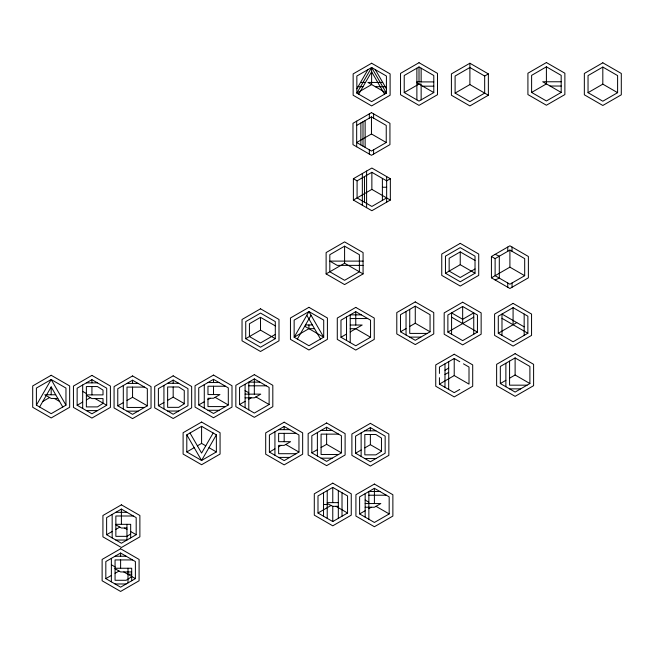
<?xml version="1.0" encoding="UTF-8"?>
<svg xmlns="http://www.w3.org/2000/svg" width="654" height="654" viewBox="0 0 654 654"><rect width="100%" height="100%" fill="white"/><g stroke="black" fill="none" stroke-linecap="round" stroke-linejoin="round"><path stroke-width="0.98" d="M36.395 405.145L51.184 379.541L65.964 388.075L65.964 405.145L51.184 413.68L36.395 405.145L36.395 388.075L51.184 379.541L65.964 405.145M39.6 406.992L51.184 386.931L62.768 406.992M356.847 88.838L367.932 69.635M371.627 67.501L356.847 93.105L371.627 101.64L386.416 93.105L386.416 76.036L371.627 67.501L356.847 76.036L356.847 93.105L371.627 84.57L371.627 67.501L386.416 93.105L367.932 82.437L382.713 82.437M358.694 94.176L371.627 71.768L384.568 94.176M213.171 433.005L201.587 453.075L190.003 433.005M216.368 434.853L201.587 460.465L186.799 451.93L186.799 434.853L201.587 426.318L216.368 434.853L216.368 451.93L201.587 460.465L186.799 434.853M297.349 339.05L311.067 315.285M130.669 533.966L126.95 536.345L115.856 536.345L115.856 515.998L133.351 515.998M131.691 576.73L126.148 580.278L115.063 580.278L115.063 559.93L132.549 559.93M356.675 125.429L371.464 116.894L386.244 125.429L386.244 142.507L371.464 151.041L356.675 142.507L371.464 133.964L386.244 142.507M495.119 258.624L509.899 250.081L524.688 258.624L524.688 275.694L509.899 284.228L495.119 275.694L495.119 258.624L491.424 256.482L509.899 245.814L528.383 256.482L528.383 277.827L509.899 288.496L491.424 277.827L491.424 256.482M419.01 66.961L404.221 75.504L404.221 92.574L419.01 101.108L433.79 92.574L433.79 75.504L419.01 66.961L419.01 81.905M404.221 92.574L419.01 84.039L421.143 84.039L421.143 99.874M469.891 63.234L451.407 73.902L451.407 95.239L469.891 105.907L488.366 95.239L488.366 73.902L469.891 63.234L469.891 84.57L488.366 95.239M455.102 93.105L455.102 76.036L469.891 67.501L484.671 76.036L484.671 93.105L469.891 101.64L455.102 93.105L469.891 84.57M484.671 76.036L488.366 73.902M546.401 66.822L531.612 75.365L531.612 92.435L546.401 100.969L561.181 92.435L561.181 75.365L546.401 66.822L546.401 83.9L531.612 92.435M353.381 178.714L371.864 168.045L390.348 178.714L390.348 200.05L371.864 210.719L353.381 200.05L353.381 178.714L357.084 180.847L357.084 197.917L371.864 206.451L386.653 197.917M357.084 180.847L371.864 172.313L386.653 180.847L390.348 178.714M353.381 200.05L371.864 189.382L390.348 200.05M602.816 67.06L588.036 75.594L588.036 92.672L602.816 101.206L617.605 92.672L617.605 75.594L602.816 67.06L602.816 84.137L617.605 92.672M42.796 401.45L49.581 397.534M588.036 92.672L602.816 84.137M91.928 379.655L77.139 388.198L77.139 405.267L91.928 413.802L106.708 405.267L106.708 388.198L91.928 379.655L91.928 382.86M344.593 246.174L329.812 254.708L329.812 271.778L344.593 280.313L359.381 271.778L359.381 254.708L344.593 246.174L344.593 263.243L363.076 273.912L344.593 284.58L326.117 273.912L326.117 252.575L344.593 241.898L363.076 252.575L363.076 273.912M77.139 405.267L82.682 402.063M86.377 399.929L90.326 397.657M132.558 380.203L117.769 388.738L117.769 405.815L132.558 414.35L147.338 405.815L147.338 388.738L132.558 380.203L132.558 383.408M326.117 273.912L344.593 263.243M275.301 325.88L260.513 317.345L249.427 323.746L249.427 336.548L260.513 342.949L275.301 334.415M117.769 405.815L123.312 402.611M127.007 400.477L132.558 397.272L147.338 405.815M173.179 380.097L158.391 388.631L158.391 405.701L173.179 414.235L187.96 405.701L187.96 388.631L173.179 380.097L173.179 383.293M245.732 338.682L260.513 330.147L275.301 338.682L260.513 347.217L245.732 338.682L245.732 321.613L260.513 313.078L275.301 321.613L275.301 338.682M158.391 405.701L163.933 402.504M167.637 400.371L173.179 397.166L184.264 403.567M213.515 379.336L198.734 387.879L198.734 404.949L213.515 413.483L228.303 404.949L228.303 387.879L213.515 379.336L213.515 382.541M314.517 328.668L308.933 328.668L294.145 337.202L308.933 345.737L323.714 337.202L323.714 320.125L308.933 311.59L294.145 320.125L294.145 337.202L308.933 311.59L323.714 337.202L304.739 326.248M355.768 311.656L340.979 320.19L340.979 337.26L355.768 345.794L370.548 337.26L370.548 320.19L355.768 311.656L355.768 325.03M475.025 260.431L460.236 251.896L449.151 258.297L449.151 271.108L460.236 277.509L475.025 268.966M198.734 404.949L204.277 401.744M207.972 399.61L210.318 398.261M254.332 378.919L239.552 387.454L239.552 404.532L254.332 413.066L269.121 404.532L269.121 387.454L254.332 378.919L254.332 394.141M445.456 273.241L460.236 264.698L475.025 273.241L460.236 281.776L445.456 273.241L445.456 256.164L460.236 247.629L475.025 256.164L475.025 273.241M340.979 337.26L346.53 334.063M350.225 331.93L362.169 325.03L350.225 325.03M239.552 404.532L245.095 401.327M248.79 399.193L251.136 397.836M415.274 306.17L400.493 314.705L400.493 331.782L415.274 340.317L430.062 331.782L430.062 314.705L415.274 306.17L415.274 323.239L430.062 331.782M186.799 451.93L194.197 447.663M197.394 445.815L201.587 443.396L201.587 426.318M491.424 277.827L509.899 267.159L509.899 250.081M400.493 331.782L406.036 328.578M409.731 326.444L415.274 323.239M462.664 306.481L447.876 315.015L447.876 332.093L462.664 340.628L477.445 332.093L477.445 315.015L462.664 306.481L462.664 323.558M121.399 509.098L106.618 517.641L106.618 534.71L121.399 543.245L136.187 534.71L136.187 517.641L121.399 509.098L121.399 524.328M284.179 426.457L269.391 435L269.391 452.069L284.179 460.604L298.96 452.069L298.96 435L284.179 426.457L284.179 429.662M447.876 332.093L473.749 317.157M106.618 534.71L112.161 531.506M115.856 529.372L119.805 527.099M513.079 307.65L498.291 316.193L498.291 333.262L513.079 341.797L527.86 333.262L527.86 316.193L513.079 307.65L513.079 324.727M269.391 452.069L274.933 448.865M278.637 446.731L280.975 445.382M326.624 427.234L311.835 435.768L311.835 452.846L326.624 461.381L341.404 452.846L341.404 435.768L326.624 427.234L326.624 430.438M459.77 361.711L454.219 358.506L439.439 367.041L439.439 373.442M498.291 333.262L516.774 322.594M120.606 553.031L105.825 561.565L105.825 578.635L120.606 587.178L135.394 578.635L135.394 561.565L120.606 553.031L120.606 556.235M444.982 370.246L448.677 368.112M444.982 374.513L448.677 372.379M311.835 452.846L317.386 449.641M321.081 447.508L326.624 444.311L341.404 452.846M439.439 377.71L439.439 384.111L454.219 375.576L469.008 384.111L469.008 367.041L463.465 363.845M105.825 578.635L111.368 575.438M115.063 573.305L119.003 571.024M370.377 427.61L355.588 436.144L355.588 453.222L370.377 461.757L385.157 453.222L385.157 436.144L370.377 427.61L370.377 430.814M459.77 389.449L454.219 392.653L439.439 384.111M515.115 357.926L500.326 366.461L500.326 383.538L515.115 392.073L529.895 383.538L529.895 366.461L515.115 357.926L515.115 374.995L529.895 383.538M355.588 453.222L361.131 450.017M364.826 447.884L370.377 444.679L381.462 451.088M500.326 383.538L505.877 380.334M509.572 378.2L515.115 374.995M332.772 487.41L317.991 495.945L317.991 513.014L332.772 521.557L347.56 513.014L347.56 495.945L332.772 487.41L332.772 502.632M317.991 513.014L331.063 505.468M374.399 488.325L359.61 496.86L359.61 513.93L374.399 522.464L389.179 513.93L389.179 496.86L374.399 488.325L374.399 503.547M359.61 513.93L365.161 510.733M368.856 508.591L371.194 507.242M495.119 279.961L499.304 278.113L499.304 256.123L495.119 254.349M561.181 81.766L542.706 81.766L561.181 92.435M416.876 81.905L433.79 81.905M360.542 82.437L365.472 82.437M550.096 86.034L561.181 86.034M422.705 86.173L433.79 86.173M358.073 86.704L363.003 86.704M375.322 86.704L385.181 86.704M382.386 187.248L386.653 187.248M363.076 261.109L329.812 261.109L337.202 265.377L363.076 265.377M361.31 314.852L350.225 314.852L350.225 342.598M350.225 318.547L367.712 318.547M305.475 324.964L312.383 324.964M350.225 328.725L355.768 328.725L370.548 337.26M427.217 333.417L409.731 333.417L409.731 309.375M409.731 337.112L420.816 337.112M259.875 382.124L248.79 382.124L248.79 409.862M207.972 382.541L219.065 382.541M86.377 382.86L97.471 382.86M167.637 383.293L178.722 383.293M127.007 383.408L138.1 383.408M527.059 385.173L509.572 385.173L509.572 361.131M248.79 385.819L266.276 385.819M225.466 386.236L207.972 386.236L207.972 394.566L219.924 394.566L213.515 398.261L207.972 398.261L207.972 406.584L225.466 406.584M144.501 387.103L127.007 387.103L127.007 407.45L144.501 407.45M509.572 388.868L520.658 388.868M245.095 394.141L260.733 394.141L254.332 397.836L245.095 397.836M55.704 394.763L44.783 394.763L51.184 398.458L57.838 398.458M86.377 394.885L103.013 394.885L103.013 390.103L97.471 386.555L86.377 386.555L86.377 406.902L97.471 406.902L103.013 403.363L103.013 398.58L91.928 398.58L86.377 395.376M207.972 410.279L219.065 410.279M86.377 410.606L97.471 410.606M167.637 411.039L178.722 411.039M127.007 411.145L138.1 411.145M278.637 429.662L289.722 429.662M321.081 430.438L332.167 430.438M364.826 430.814L375.919 430.814M296.123 433.357L278.637 433.357L278.637 441.687L290.58 441.687L284.179 445.382L278.637 445.382L278.637 453.704L296.123 453.704M338.568 434.133L321.081 434.133L321.081 454.481L338.568 454.481M278.637 457.408L289.722 457.408M321.081 458.176L332.167 458.176M364.826 458.552L375.919 458.552M379.941 491.522L368.856 491.522L368.856 519.268M368.856 495.217L386.342 495.217M327.229 502.632L338.322 502.632M365.161 503.547L380.8 503.547L374.399 507.242L365.161 507.242M323.534 504.479L327.229 504.479M327.229 503.555L332.772 506.327L338.322 506.327M115.856 512.303L126.95 512.303M115.856 524.328L130.669 524.328L130.669 537.899M126.95 528.023L121.399 528.023L115.856 524.819M115.856 540.041L126.95 540.041L126.95 524.328M115.063 556.235L126.148 556.235M115.063 568.252L131.691 568.252L131.691 580.777M131.691 571.948L120.606 571.948L115.063 568.751M127.996 574.228L131.691 574.228M115.063 583.973L126.148 583.973M416.876 82.805L433.79 92.574M509.899 267.159L524.688 275.694M524.165 326.861L501.986 314.059L501.986 335.396M501.986 318.326L527.86 333.262M451.579 317.157L477.445 332.093M245.095 390.659L248.79 392.792M255.935 396.913L269.121 404.532M215.117 397.338L228.303 404.949M285.782 444.458L298.96 452.069M365.161 500.057L368.856 502.19M376.001 506.319L389.179 513.93M335.976 506.327L347.56 513.014M201.587 443.396L205.781 445.815M208.978 447.663L216.368 451.93M82.682 391.394L86.377 393.528M95.124 398.58L106.708 405.267M54.38 398.458L59.563 401.45M124.603 528.023L126.95 529.372M130.669 531.522L136.187 534.71M111.368 564.77L115.063 566.904M123.81 571.948L135.394 578.635M375.322 69.635L386.416 88.838M306.8 315.285L320.517 339.05M524.165 314.059L524.165 335.396M512.033 247.048L512.033 251.316M512.033 282.994L512.033 287.261M507.766 247.048L507.766 251.316M507.766 282.994L507.766 287.261M505.877 363.264L505.877 386.735M473.749 334.227L473.749 312.882L462.664 319.291L451.579 312.882L451.579 334.227M460.236 251.896L460.236 264.698M454.219 358.506L454.219 375.576M448.677 361.711L448.677 389.449M444.982 363.845L444.982 387.315M421.143 68.196L421.143 81.905M416.876 68.196L416.876 99.874M406.036 311.508L406.036 334.979M386.653 176.58L386.653 202.184M382.386 178.379L382.386 200.386M373.598 113.861L373.598 118.129M373.598 149.807L373.598 154.074M371.864 172.313L371.864 189.382M371.464 116.894L371.464 133.964M370.377 434.509L370.377 444.679M369.33 113.861L369.33 118.129M369.33 149.807L369.33 154.074M366.608 171.078L366.608 207.686M365.136 120.467L365.136 147.387M365.161 493.656L365.161 517.134M364.474 176.58L364.474 202.184M363.003 121.66L363.003 146.153M362.341 173.539L362.341 205.225M361.131 432.948L361.131 456.418M360.869 122.927L360.869 144.926M356.675 121.162L356.675 146.774M346.53 316.986L346.53 340.464M342.017 492.748L342.017 516.219M338.322 490.614L338.322 518.352M332.772 506.327L332.772 521.557M327.229 490.614L327.229 518.352M326.624 434.133L326.624 444.311M323.534 492.748L323.534 516.219M317.386 432.572L317.386 456.042M308.933 324.964L308.933 328.668M284.179 433.357L284.179 441.687M274.933 431.795L274.933 455.266M260.513 317.345L260.513 330.147M245.095 384.258L245.095 407.728M213.515 386.236L213.515 394.566M204.277 384.675L204.277 408.145M173.179 386.988L173.179 397.166M163.933 385.427L163.933 408.905M132.558 387.103L132.558 397.272M127.996 568.252L127.996 582.91M123.312 385.541L123.312 409.012M120.606 559.93L120.606 568.252M112.161 514.436L112.161 537.907M111.368 558.369L111.368 581.839M91.928 386.555L91.928 394.885M82.682 384.993L82.682 408.464M51.184 386.931L51.184 394.763M184.264 403.796L178.722 407.344L167.637 407.344L167.637 386.988L178.722 386.988L184.264 390.536L184.264 403.796M381.462 451.309L375.919 454.857L364.826 454.857L364.826 434.509L375.919 434.509L381.462 438.049L381.462 451.309M371.627 63.234L353.144 73.902L353.144 95.239L371.627 105.907L390.111 95.239L390.111 73.902L371.627 63.234M419.01 62.694L400.526 73.371L400.526 94.707L419.01 105.376L437.493 94.707L437.493 73.371L419.01 62.694M371.464 112.627L352.98 123.295L352.98 144.64L371.464 155.309L389.939 144.64L389.939 123.295L371.464 112.627M546.401 62.555L527.917 73.223L527.917 94.568L546.401 105.237L564.876 94.568L564.876 73.223L546.401 62.555M51.184 375.273L32.7 385.942L32.7 407.279L51.184 417.947L69.659 407.279L69.659 385.942L51.184 375.273M602.816 62.792L584.341 73.461L584.341 94.805L602.816 105.474L621.3 94.805L621.3 73.461L602.816 62.792M91.928 375.388L73.444 386.064L73.444 407.401L91.928 418.07L110.403 407.401L110.403 386.064L91.928 375.388M132.558 375.936L114.074 386.604L114.074 407.949L132.558 418.617L151.033 407.949L151.033 386.604L132.558 375.936M260.513 308.802L242.037 319.479L242.037 340.816L260.513 351.484L278.996 340.816L278.996 319.479L260.513 308.802M173.179 375.829L154.696 386.498L154.696 407.834L173.179 418.503L191.655 407.834L191.655 386.498L173.179 375.829M308.933 307.323L290.45 317.991L290.45 339.336L308.933 350.004L327.409 339.336L327.409 317.991L308.933 307.323M213.515 375.069L195.039 385.737L195.039 407.082L213.515 417.751L231.998 407.082L231.998 385.737L213.515 375.069M460.236 243.362L441.752 254.03L441.752 275.375L460.236 286.043L478.72 275.375L478.72 254.03L460.236 243.362M355.768 307.388L337.284 318.057L337.284 339.393L355.768 350.062L374.252 339.393L374.252 318.057L355.768 307.388M254.332 374.652L235.849 385.32L235.849 406.665L254.332 417.334L272.816 406.665L272.816 385.32L254.332 374.652M201.587 422.051L183.104 432.719L183.104 454.064L201.587 464.732L220.071 454.064L220.071 432.719L201.587 422.051M415.274 301.903L396.79 312.571L396.79 333.916L415.274 344.584L433.757 333.916L433.757 312.571L415.274 301.903M462.664 302.213L444.18 312.882L444.18 334.227L462.664 344.895L481.148 334.227L481.148 312.882L462.664 302.213M121.399 504.831L102.923 515.499L102.923 536.844L121.399 547.512L139.882 536.844L139.882 515.499L121.399 504.831M284.179 422.19L265.696 432.866L265.696 454.203L284.179 464.871L302.655 454.203L302.655 432.866L284.179 422.19M513.079 303.382L494.596 314.059L494.596 335.396L513.079 346.064L531.555 335.396L531.555 314.059L513.079 303.382M326.624 422.966L308.14 433.635L308.14 454.98L326.624 465.648L345.108 454.98L345.108 433.635L326.624 422.966M454.219 354.239L435.744 364.907L435.744 386.252L454.219 396.921L472.703 386.252L472.703 364.907L454.219 354.239M120.606 548.763L102.122 559.432L102.122 580.777L120.606 591.445L139.089 580.777L139.089 559.432L120.606 548.763M370.377 423.342L351.893 434.011L351.893 455.356L370.377 466.024L388.852 455.356L388.852 434.011L370.377 423.342M515.115 353.659L496.631 364.327L496.631 385.672L515.115 396.34L533.599 385.672L533.599 364.327L515.115 353.659M332.772 483.142L314.296 493.811L314.296 515.148L332.772 525.824L351.255 515.148L351.255 493.811L332.772 483.142M374.399 484.058L355.915 494.726L355.915 516.063L374.399 526.732L392.874 516.063L392.874 494.726L374.399 484.058"/></g></svg>
